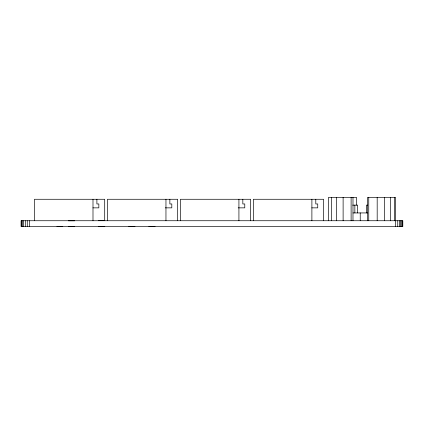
<?xml version="1.0" encoding="UTF-8"?>
<svg xmlns="http://www.w3.org/2000/svg" width="424" height="424" viewBox="0 0 424 424"><rect width="100%" height="100%" fill="white"/><g stroke="black" fill="none" stroke-linecap="round" stroke-linejoin="round"><path stroke-width="0.64" d="M21.2 226.591L21.2 220.734L21.2 226.591L402.8 226.591L402.8 220.734L21.2 220.734M21.481 226.591L21.481 220.734M22.297 226.591L22.297 220.734M23.601 226.591L23.601 220.734M25.297 226.591L25.297 220.734M27.274 226.591L27.274 220.734M29.394 226.591L29.394 220.734M34.466 220.734L34.466 199.275L104.702 199.275L104.702 220.734M92.994 220.734L92.994 199.275M96.895 199.275L96.895 203.96L98.845 203.96L98.845 207.861L92.93 207.861M107.431 220.734L107.431 199.275L177.661 199.275L177.661 220.734M165.959 220.734L165.959 199.275M169.86 199.275L169.86 203.96L171.81 203.96L171.81 207.861L165.259 207.861M180.396 220.734L180.396 199.275L250.626 199.275L250.626 220.734M238.924 220.734L238.924 199.275M242.825 199.275L242.825 203.96L244.775 203.96L244.775 207.861L238.198 207.861M253.361 220.734L253.361 199.275L323.591 199.275L323.591 220.734M311.889 220.734L311.889 199.275M315.79 199.275L315.79 203.96L317.74 203.96L317.74 207.861L311.82 207.861M395.677 226.591L395.677 220.734M397.744 226.591L397.744 220.734M399.594 226.591L399.594 220.734M400.399 226.591L400.399 220.734M401.703 226.591L401.703 220.734M402.519 226.591L402.519 220.734M352.678 205.131L357.639 205.131L357.639 212.933M367.682 205.131L366.453 205.131L366.453 212.933M352.985 212.933L367.603 212.933M98.585 220.644L104.818 220.644M68.444 220.798L74.677 220.798M98.585 226.496L104.818 226.496M56.927 226.676L62.784 226.676M68.444 226.655L74.677 226.655M128.732 226.628L134.959 226.628M148.824 226.612L155.057 226.612M395.523 220.734L395.523 197.324L367.603 197.324L367.603 220.734M394.389 197.324L394.389 220.734M390.456 197.324L390.456 220.734M384.589 197.324L384.589 220.734M377.185 197.324L377.185 220.734M368.748 197.324L368.748 220.734M360.23 212.933L360.23 220.734M356.489 205.131L356.489 197.324L328.568 197.324L328.568 220.734M354.861 205.131L354.861 212.933M352.985 197.324L352.985 220.734M351.114 197.324L351.114 220.734M343.117 197.324L343.117 220.734M336.407 197.324L336.407 220.734M331.446 197.324L331.446 220.734"/></g></svg>
